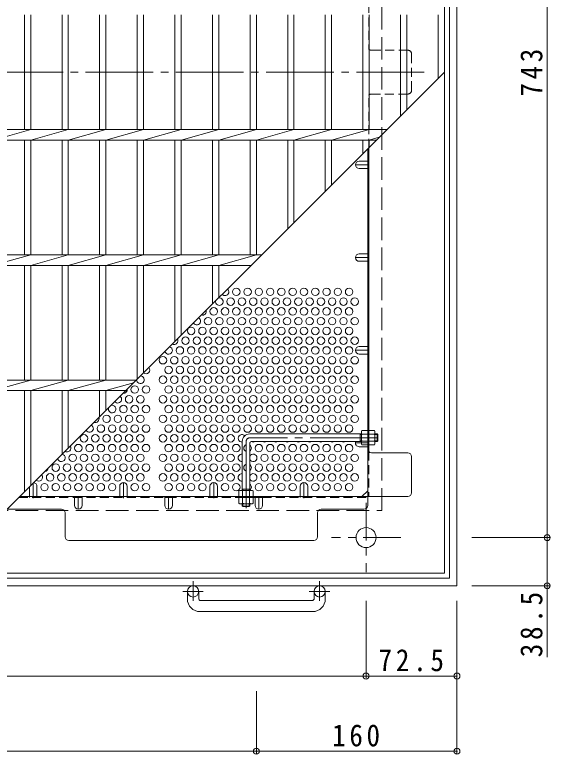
# Model space of a CAD drawing. Units: millimetres at full size, sheet at 1:6; some dimension numbers follow another scale. Extents: x -1626 to 1623, y -1182 to 1151.
# Drawn here: x -946 to -519, y -17 to 573 of the extents above; entities that cross this region are included whole.
import ezdxf

# ---------------------------------------------------------------- set-up
doc = ezdxf.new("R2010")
doc.units = ezdxf.units.MM
doc.header["$LTSCALE"] = 6
doc.header["$PDMODE"] = 32
doc.header["$PDSIZE"] = 4.8
for name, pattern in [('CHAIN1', [8, 5, -1, 1, -1]), ('CHAIN2', [12, 9, -1, 1, -1]), ('DASHED1', [1.8, 1.2, -0.6]), ('DASHED3', [4, 3, -1])]:
    doc.linetypes.add(name, pattern=pattern)
for name, color, linetype, lineweight in [('6-1', 3, 'Continuous', 9), ('6-2', 3, 'Continuous', 9), ('6-4', 7, 'Continuous', 9), ('6-6', 2, 'Continuous', 9), ('6-7', 2, 'Continuous', 9), ('6-8', 2, 'Continuous', 9), ('6-B', 2, 'Continuous', 9)]:
    doc.layers.add(name, color=color, linetype=linetype, lineweight=lineweight)
doc.styles.add('ＭＳ ゴシック', font='')
doc.styles.get('ＭＳ ゴシック').set_extended_font_data('MS Gothic')

msp = doc.modelspace()

# ---------------------------------------------------------------- linework, layer by layer
at = {"layer": '6-1', "color": 2}
for p, q in [((-593, 117.247), (-593, 937.247)), ((-599, 123.247), (-599, 931.247)), ((-1407, 123.247), (-599, 123.247)), ((-1413, 117.247), (-593, 117.247)), ((-808, 106.646), (-808, 112.747)), ((-799, 106.646), (-799, 112.747)), ((-707, 106.646), (-707, 112.747)), ((-698, 106.646), (-698, 112.747)), ((-798, 105.646), (-708, 105.646)), ((-708, 96.646), (-798, 96.646))]:
    msp.add_line(p, q, dxfattribs=at)
at = {"layer": '6-1', "color": 2, "linetype": 'DASHED3'}
for p, q in [((-653, 177.247), (-653, 877.247)), ((-1353, 177.247), (-653, 177.247))]:
    msp.add_line(p, q, dxfattribs=at)
at = {"layer": '6-1'}
for p, q in [((-669.2, 238.443), (-758.2, 238.443)), ((-670.2, 232.443), (-670.2, 238.443)), ((-670.2, 237.943), (-669.2, 237.943)), ((-656.7, 238.443), (-658.4, 238.443)), ((-658.4, 237.943), (-656.2, 237.943)), ((-656.7, 232.443), (-656.7, 238.443)), ((-656.7, 238.443), (-656.2, 237.943)), ((-656.2, 232.943), (-656.2, 237.943)), ((-764.2, 232.443), (-764.2, 193.443)), ((-758.2, 230.943), (-758.2, 193.443)), ((-669.2, 232.443), (-756.7, 232.443)), ((-670.2, 232.943), (-669.2, 232.943)), ((-658.4, 232.943), (-656.2, 232.943)), ((-656.7, 232.443), (-658.4, 232.443)), ((-656.7, 232.443), (-656.2, 232.943)), ((-764.2, 194.443), (-758.2, 194.443)), ((-763.7, 194.443), (-763.7, 193.443)), ((-758.7, 194.443), (-758.7, 193.443))]:
    msp.add_line(p, q, dxfattribs=at)
at = {"layer": '6-1', "linetype": 'CHAIN2'}
for p, q in [((-761.2, 232.443), (-761.2, 179.211)), ((-656.2, 235.443), (-758.2, 235.443))]:
    msp.add_line(p, q, dxfattribs=at)
at = {"layer": '6-1', "color": 2, "linetype": 'CHAIN1'}
for p, q in [((-665.5, 183.383), (-665.5, 128.11)), ((-637.863, 155.747), (-693.137, 155.747)), ((-803.5, 120.854), (-803.5, 105.256)), ((-702.5, 120.854), (-702.5, 105.256)), ((-795.337, 112.747), (-811.744, 112.747)), ((-694.337, 112.747), (-710.744, 112.747))]:
    msp.add_line(p, q, dxfattribs=at)
at = {"layer": '6-1', "linetype": 'DASHED1'}
for p, q in [((-764.2, 180.943), (-764.2, 182.643)), ((-764.2, 180.943), (-758.2, 180.943)), ((-764.2, 180.943), (-763.7, 180.443)), ((-763.7, 182.643), (-763.7, 180.443)), ((-763.7, 180.443), (-758.7, 180.443)), ((-758.7, 182.643), (-758.7, 180.443)), ((-758.2, 180.943), (-758.7, 180.443)), ((-758.2, 180.943), (-758.2, 182.643))]:
    msp.add_line(p, q, dxfattribs=at)
at = {"layer": '6-1', "color": 2}
for centre, radius in [((-665.5, 155.747), 8), ((-803.5, 112.747), 4.5), ((-702.5, 112.747), 4.5)]:
    msp.add_circle(centre, radius, dxfattribs=at)
at = {"layer": '6-1'}
for centre, radius in [((-758.2, 232.443), 6), ((-756.7, 230.943), 1.5)]:
    msp.add_arc(centre, radius, 90, 180, dxfattribs=at)
at = {"layer": '6-1', "linetype": 'CHAIN2'}
msp.add_arc((-758.2, 232.443), 3, 90, 180, dxfattribs=at)
at = {"layer": '6-1', "color": 2}
for centre, radius, start, end in [((-798, 106.646), 10, 180, 270), ((-798, 106.646), 1, 180, 270), ((-708, 106.646), 10, 270, 0), ((-708, 106.646), 1, 270, 0)]:
    msp.add_arc(centre, radius, start, end, dxfattribs=at)
at = {"layer": '6-2'}
for p, q in [((-603, 127.247), (-603, 927.247)), ((-938, 573.006), (-938, 481.487)), ((-933, 481.487), (-933, 573.006)), ((-908, 573.006), (-908, 481.487)), ((-903, 481.487), (-903, 573.006)), ((-878, 573.006), (-878, 481.487)), ((-873, 481.487), (-873, 573.006)), ((-848, 573.006), (-848, 481.487)), ((-843, 481.487), (-843, 573.006)), ((-818, 573.006), (-818, 481.487)), ((-813, 481.487), (-813, 573.006)), ((-788, 573.006), (-788, 481.487)), ((-783, 481.487), (-783, 573.006)), ((-758, 573.006), (-758, 481.487)), ((-753.001, 481.487), (-753.001, 573.006)), ((-728, 573.006), (-728, 481.487)), ((-723, 481.487), (-723, 573.006)), ((-698, 573.006), (-698, 481.487)), ((-693.001, 481.487), (-693.001, 573.006)), ((-668, 573.006), (-668, 481.487)), ((-663.001, 481.487), (-663.001, 573.006)), ((-638, 573.006), (-638, 492.247)), ((-633, 497.247), (-633, 573.006)), ((-608, 573.006), (-608, 522.247)), ((-1003, 127.247), (-603, 527.247)), ((-1403, 481.487), (-648.76, 481.487)), ((-963, 473.007), (-933, 481.487)), ((-933, 473.007), (-903, 481.487)), ((-903, 473.007), (-873, 481.487)), ((-873, 473.007), (-843, 481.487)), ((-843, 473.007), (-813, 481.487)), ((-813, 473.007), (-783, 481.487)), ((-783, 473.007), (-753, 481.487)), ((-753, 473.007), (-723, 481.487)), ((-723, 473.007), (-693, 481.487)), ((-693, 473.007), (-663, 481.487)), ((-1403, 473.007), (-657.24, 473.007)), ((-938, 473.006), (-938, 381.487)), ((-933, 381.487), (-933, 473.006)), ((-908, 473.006), (-908, 381.487)), ((-903, 381.487), (-903, 473.006)), ((-878, 473.006), (-878, 381.487)), ((-873, 381.487), (-873, 473.006)), ((-848, 473.006), (-848, 381.487)), ((-843, 381.487), (-843, 473.006)), ((-818, 473.006), (-818, 381.487)), ((-813, 381.487), (-813, 473.006)), ((-788, 473.006), (-788, 381.487)), ((-783, 381.487), (-783, 473.006)), ((-758, 473.006), (-758, 381.487)), ((-753.001, 381.487), (-753.001, 473.006)), ((-728, 473.006), (-728, 402.247)), ((-723, 407.247), (-723, 473.006)), ((-698, 473.006), (-698, 432.247)), ((-693.001, 437.246), (-693.001, 473.006)), ((-668, 473.006), (-668, 462.247)), ((-663.001, 467.246), (-663.001, 473.006)), ((-663, 473.007), (-654.97, 475.277)), ((-1403, 381.487), (-748.76, 381.487)), ((-963, 373.007), (-933, 381.487)), ((-933, 373.007), (-903, 381.487)), ((-903, 373.007), (-873, 381.487)), ((-873, 373.007), (-843, 381.487)), ((-843, 373.007), (-813, 381.487)), ((-813, 373.007), (-783, 381.487)), ((-783, 373.007), (-753, 381.487)), ((-1403, 373.007), (-757.24, 373.007)), ((-938, 373.006), (-938, 281.487)), ((-933, 281.487), (-933, 373.006)), ((-908, 373.006), (-908, 281.487)), ((-903, 281.487), (-903, 373.006)), ((-878, 373.006), (-878, 281.487)), ((-873, 281.487), (-873, 373.006)), ((-848, 373.006), (-848, 282.247)), ((-843, 287.247), (-843, 373.006)), ((-818, 373.006), (-818, 312.247)), ((-813, 317.247), (-813, 373.006)), ((-788, 373.006), (-788, 342.247)), ((-783, 347.247), (-783, 373.006)), ((-758, 373.006), (-758, 372.247)), ((-1403, 281.487), (-848.76, 281.487)), ((-963, 273.007), (-933, 281.487)), ((-933, 273.007), (-903, 281.487)), ((-903, 273.007), (-873, 281.487)), ((-873, 273.007), (-851.029, 279.218)), ((-1403, 273.007), (-857.24, 273.007)), ((-938, 273.007), (-938, 192.247)), ((-933, 197.247), (-933, 273.007)), ((-908, 273.007), (-908, 222.247)), ((-903, 227.247), (-903, 273.007)), ((-878, 273.007), (-878, 252.247)), ((-873, 257.247), (-873, 273.007)), ((-603, 127.247), (-1403, 127.247))]:
    msp.add_line(p, q, dxfattribs=at)
at = {"layer": '6-4'}
for p, q in [((-521, 898.747), (-521, 155.747)), ((-519.2, 155.747), (-581, 155.747)), ((-521, 155.747), (-521, 117.247)), ((-519.2, 117.247), (-581, 117.247)), ((-521, 117.247), (-521, 60.247)), ((-665.5, 43.447), (-665.5, 105.247)), ((-593, -16.553), (-593, 105.247)), ((-1355.5, 45.247), (-665.5, 45.247)), ((-665.5, 45.247), (-593, 45.247)), ((-753, -16.553), (-753, 33.247)), ((-1253, -14.753), (-753, -14.753)), ((-753, -14.753), (-593, -14.753))]:
    msp.add_line(p, q, dxfattribs=at)
for p in [(-521, 155.747), (-521, 117.247), (-665.5, 45.247), (-593, 45.247), (-753, -14.753), (-593, -14.753)]:
    msp.add_point(p, dxfattribs=at)
at = {"layer": '6-6'}
for centre in [(-769, 351.877), (-760, 351.877), (-751, 351.877), (-742, 351.877), (-733, 351.877), (-724, 351.877), (-715, 351.877), (-706, 351.877), (-697, 351.877), (-688, 351.877), (-679, 351.877), (-773.5, 344.083), (-764.5, 344.083), (-755.5, 344.083), (-746.5, 344.083), (-737.5, 344.083), (-728.5, 344.083), (-719.5, 344.083), (-710.5, 344.083), (-701.5, 344.083), (-692.5, 344.083), (-683.5, 344.083), (-674.5, 344.083), (-787, 336.288), (-778, 336.288), (-769, 336.288), (-760, 336.288), (-751, 336.288), (-742, 336.288), (-733, 336.288), (-724, 336.288), (-715, 336.288), (-706, 336.288), (-697, 336.288), (-688, 336.288), (-679, 336.288), (-791.5, 328.494), (-782.5, 328.494), (-773.5, 328.494), (-764.5, 328.494), (-755.5, 328.494), (-746.5, 328.494), (-737.5, 328.494), (-728.5, 328.494), (-719.5, 328.494), (-710.5, 328.494), (-701.5, 328.494), (-692.5, 328.494), (-683.5, 328.494), (-674.5, 328.494), (-805, 320.7), (-796, 320.7), (-787, 320.7), (-778, 320.7), (-769, 320.7), (-760, 320.7), (-751, 320.7), (-742, 320.7), (-733, 320.7), (-724, 320.7), (-715, 320.7), (-706, 320.7), (-697, 320.7), (-688, 320.7), (-679, 320.7), (-809.5, 312.906), (-800.5, 312.906), (-791.5, 312.906), (-782.5, 312.906), (-773.5, 312.906), (-764.5, 312.906), (-755.5, 312.906), (-746.5, 312.906), (-737.5, 312.906), (-728.5, 312.906), (-719.5, 312.906), (-710.5, 312.906), (-701.5, 312.906), (-692.5, 312.906), (-683.5, 312.906), (-674.5, 312.906), (-814, 305.111), (-805, 305.111), (-796, 305.111), (-787, 305.111), (-778, 305.111), (-769, 305.111), (-760, 305.111), (-751, 305.111), (-742, 305.111), (-733, 305.111), (-724, 305.111), (-715, 305.111), (-706, 305.111), (-697, 305.111), (-688, 305.111), (-679, 305.111), (-827.5, 297.317), (-818.5, 297.317), (-809.5, 297.317), (-800.5, 297.317), (-791.5, 297.317), (-782.5, 297.317), (-773.5, 297.317), (-764.5, 297.317), (-755.5, 297.317), (-746.5, 297.317), (-737.5, 297.317), (-728.5, 297.317), (-719.5, 297.317), (-710.5, 297.317), (-701.5, 297.317), (-692.5, 297.317), (-683.5, 297.317), (-674.5, 297.317), (-823, 289.523), (-814, 289.523), (-805, 289.523), (-796, 289.523), (-787, 289.523), (-778, 289.523), (-769, 289.523), (-760, 289.523), (-751, 289.523), (-742, 289.523), (-733, 289.523), (-724, 289.523), (-715, 289.523), (-706, 289.523), (-697, 289.523), (-688, 289.523), (-679, 289.523), (-827.5, 281.729), (-818.5, 281.729), (-809.5, 281.729), (-800.5, 281.729), (-791.5, 281.729), (-782.5, 281.729), (-773.5, 281.729), (-764.5, 281.729), (-755.5, 281.729), (-746.5, 281.729), (-737.5, 281.729), (-728.5, 281.729), (-719.5, 281.729), (-710.5, 281.729), (-701.5, 281.729), (-692.5, 281.729), (-683.5, 281.729), (-674.5, 281.729), (-850, 273.934), (-841, 273.934), (-823, 273.934), (-814, 273.934), (-805, 273.934), (-796, 273.934), (-787, 273.934), (-778, 273.934), (-769, 273.934), (-760, 273.934), (-751, 273.934), (-742, 273.934), (-733, 273.934), (-724, 273.934), (-715, 273.934), (-706, 273.934), (-697, 273.934), (-688, 273.934), (-679, 273.934), (-854.5, 266.14), (-845.5, 266.14), (-827.5, 266.14), (-818.5, 266.14), (-809.5, 266.14), (-800.5, 266.14), (-791.5, 266.14), (-782.5, 266.14), (-773.5, 266.14), (-764.5, 266.14), (-755.5, 266.14), (-746.5, 266.14), (-737.5, 266.14), (-728.5, 266.14), (-719.5, 266.14), (-710.5, 266.14), (-701.5, 266.14), (-692.5, 266.14), (-683.5, 266.14), (-674.5, 266.14), (-859, 258.346), (-850, 258.346), (-841, 258.346), (-823, 258.346), (-814, 258.346), (-805, 258.346), (-796, 258.346), (-787, 258.346), (-778, 258.346), (-769, 258.346), (-760, 258.346), (-751, 258.346), (-742, 258.346), (-733, 258.346), (-724, 258.346), (-715, 258.346), (-706, 258.346), (-697, 258.346), (-688, 258.346), (-679, 258.346), (-872.5, 250.552), (-863.5, 250.552), (-854.5, 250.552), (-845.5, 250.552), (-827.5, 250.552), (-818.5, 250.552), (-809.5, 250.552), (-800.5, 250.552), (-791.5, 250.552), (-782.5, 250.552), (-773.5, 250.552), (-764.5, 250.552), (-755.5, 250.552), (-746.5, 250.552), (-737.5, 250.552), (-728.5, 250.552), (-719.5, 250.552), (-710.5, 250.552), (-701.5, 250.552), (-692.5, 250.552), (-683.5, 250.552), (-674.5, 250.552), (-877, 242.758), (-868, 242.758), (-859, 242.758), (-850, 242.758), (-841, 242.758), (-823, 242.758), (-814, 242.758), (-805, 242.758), (-796, 242.758), (-787, 242.758), (-778, 242.758), (-769, 242.758), (-760, 242.758), (-751, 242.758), (-742, 242.758), (-733, 242.758), (-724, 242.758), (-715, 242.758), (-706, 242.758), (-697, 242.758), (-688, 242.758), (-679, 242.758), (-890.5, 234.963), (-881.5, 234.963), (-872.5, 234.963), (-863.5, 234.963), (-854.5, 234.963), (-845.5, 234.963), (-827.5, 234.963), (-818.5, 234.963), (-809.5, 234.963), (-800.5, 234.963), (-791.5, 234.963), (-782.5, 234.963), (-773.5, 234.963), (-895, 227.169), (-886, 227.169), (-877, 227.169), (-868, 227.169), (-859, 227.169), (-850, 227.169), (-841, 227.169), (-823, 227.169), (-814, 227.169), (-805, 227.169), (-796, 227.169), (-787, 227.169), (-778, 227.169), (-769, 227.169), (-751, 227.169), (-742, 227.169), (-733, 227.169), (-724, 227.169), (-715, 227.169), (-706, 227.169), (-697, 227.169), (-688, 227.169), (-679, 227.169), (-899.5, 219.375), (-890.5, 219.375), (-881.5, 219.375), (-872.5, 219.375), (-863.5, 219.375), (-854.5, 219.375), (-845.5, 219.375), (-827.5, 219.375), (-818.5, 219.375), (-809.5, 219.375), (-800.5, 219.375), (-791.5, 219.375), (-782.5, 219.375), (-773.5, 219.375), (-746.5, 219.375), (-737.5, 219.375), (-728.5, 219.375), (-719.5, 219.375), (-710.5, 219.375), (-701.5, 219.375), (-692.5, 219.375), (-683.5, 219.375), (-674.5, 219.375), (-913, 211.581), (-904, 211.581), (-895, 211.581), (-886, 211.581), (-877, 211.581), (-868, 211.581), (-859, 211.581), (-850, 211.581), (-841, 211.581), (-823, 211.581), (-814, 211.581), (-805, 211.581), (-796, 211.581), (-787, 211.581), (-778, 211.581), (-769, 211.581), (-751, 211.581), (-742, 211.581), (-733, 211.581), (-724, 211.581), (-715, 211.581), (-706, 211.581), (-697, 211.581), (-688, 211.581), (-679, 211.581), (-917.5, 203.786), (-908.5, 203.786), (-899.5, 203.786), (-890.5, 203.786), (-881.5, 203.786), (-872.5, 203.786), (-863.5, 203.786), (-854.5, 203.786), (-845.5, 203.786), (-827.5, 203.786), (-818.5, 203.786), (-809.5, 203.786), (-800.5, 203.786), (-791.5, 203.786), (-782.5, 203.786), (-773.5, 203.786), (-746.5, 203.786), (-737.5, 203.786), (-728.5, 203.786), (-719.5, 203.786), (-710.5, 203.786), (-701.5, 203.786), (-692.5, 203.786), (-683.5, 203.786), (-674.5, 203.786), (-922, 195.992), (-913, 195.992), (-904, 195.992), (-895, 195.992), (-886, 195.992), (-877, 195.992), (-868, 195.992), (-850, 195.992), (-841, 195.992), (-823, 195.992), (-814, 195.992), (-805, 195.992), (-796, 195.992), (-778, 195.992), (-769, 195.992), (-751, 195.992), (-742, 195.992), (-733, 195.992), (-724, 195.992), (-706, 195.992), (-697, 195.992), (-688, 195.992), (-679, 195.992)]:
    msp.add_circle(centre, 3, dxfattribs=at)
for centre, start, end in [((-778, 351.877), 219.99493, 50.00507), ((-782.5, 344.083), 165.2653, 104.7347), ((-796, 336.288), 253.76134, 16.23866), ((-800.5, 328.494), 207.82478, 62.17522), ((-818.5, 312.906), 240.84948, 29.15052), ((-823, 305.111), 194.77838, 75.22162), ((-841, 289.523), 228.7303, 41.2697), ((-845.5, 281.729), 179.6513, 90.3487), ((-859, 273.934), 264.30632, 5.69368), ((-863.5, 266.14), 216.77904, 53.22096), ((-868, 258.346), 158.15447, 111.84553), ((-881.5, 250.552), 250.17694, 19.82306), ((-886, 242.758), 204.44894, 65.55106), ((-764.5, 234.963), 40.31546, 275.73917), ((-755.5, 234.963), 238.70075, 302.86268), ((-746.5, 234.963), 237.13732, 302.86268), ((-737.5, 234.963), 237.13732, 302.86268), ((-728.5, 234.963), 237.13732, 302.86268), ((-719.5, 234.963), 237.13732, 302.86268), ((-710.5, 234.963), 237.13732, 302.86268), ((-701.5, 234.963), 237.13732, 302.86268), ((-692.5, 234.963), 237.13732, 302.86268), ((-683.5, 234.963), 237.13732, 302.86268), ((-904, 227.169), 237.55426, 32.44574), ((-760, 227.169), 113.57818, 246.42182), ((-760, 227.169), 306.8699, 53.1301), ((-908.5, 219.375), 191.0069, 78.9931), ((-764.5, 219.375), 84.26083, 275.73917), ((-755.5, 219.375), 205.84193, 154.15807), ((-760, 211.581), 113.57818, 246.42182), ((-760, 211.581), 306.8699, 53.1301), ((-922, 211.581), 276.79196, 353.20804), ((-764.5, 203.786), 84.26083, 275.73917), ((-755.5, 203.786), 205.84193, 154.15807), ((-926.5, 203.786), 225.5336, 44.4664), ((-760, 195.992), 306.8699, 53.1301)]:
    msp.add_arc(centre, 3, start, end, dxfattribs=at)
at = {"layer": '6-7', "linetype": 'DASHED1'}
for p, q in [((-663.4, 830.094), (-663.4, 545.708)), ((-632.196, 544.747), (-661.2, 544.747)), ((-629.196, 512.746), (-629.196, 541.747)), ((-663.4, 466.847), (-663.4, 508.786)), ((-661.2, 509.746), (-632.196, 509.746)), ((-664.2, 456.248), (-663.4, 456.248)), ((-664.2, 450.248), (-663.4, 450.248)), ((-664.2, 382.248), (-663.4, 382.248)), ((-664.2, 376.248), (-663.4, 376.248)), ((-664.2, 308.248), (-663.4, 308.248)), ((-664.2, 302.248), (-663.4, 302.248)), ((-663.4, 238.443), (-664.2, 238.443)), ((-664.2, 234.248), (-663.4, 234.248)), ((-663.4, 232.243), (-664.2, 232.243)), ((-664.2, 228.248), (-663.4, 228.248)), ((-663.4, 224.405), (-663.4, 188.439)), ((-942.603, 187.643), (-664.2, 187.643)), ((-934, 188.443), (-934, 187.643)), ((-928, 188.443), (-928, 187.643)), ((-892, 188.443), (-892, 187.643)), ((-862, 188.443), (-862, 187.643)), ((-856, 188.443), (-856, 187.643)), ((-790, 188.443), (-790, 187.643)), ((-784, 188.443), (-784, 187.643)), ((-718, 188.443), (-718, 187.643)), ((-712, 188.443), (-712, 187.643))]:
    msp.add_line(p, q, dxfattribs=at)
at = {"layer": '6-7', "linetype": 'CHAIN2'}
msp.add_line((-619.196, 527.247), (-1386.803, 527.247), dxfattribs=at)
at = {"layer": '6-7'}
for p, q in [((-663.4, 224.405), (-663.4, 466.847)), ((-664.2, 181.443), (-664.2, 466.047)), ((-632.196, 223.444), (-661.2, 223.444)), ((-629.196, 191.443), (-629.196, 220.444)), ((-668.812, 188.443), (-664.2, 193.056)), ((-941.803, 188.443), (-632.196, 188.443)), ((-898, 187.643), (-892, 187.643)), ((-826, 187.643), (-820, 187.643)), ((-754, 187.643), (-748, 187.643)), ((-908.5, 178.443), (-951.803, 178.443)), ((-701.201, 178.443), (-667.2, 178.443)), ((-905.5, 175.443), (-905.5, 156.443)), ((-704.201, 156.443), (-704.201, 175.443)), ((-902.5, 153.443), (-707.201, 153.443))]:
    msp.add_line(p, q, dxfattribs=at)
at = {"layer": '6-7', "linetype": 'DASHED1'}
for centre, start, end in [((-661.2, 547.747), 222.83343, 270), ((-632.196, 541.747), 0, 90), ((-661.2, 506.746), 90, 137.16657), ((-632.196, 512.746), 270, 0)]:
    msp.add_arc(centre, 3, start, end, dxfattribs=at)
at = {"layer": '6-7'}
for centre, start, end in [((-661.2, 226.444), 180, 270), ((-632.196, 220.444), 0, 90), ((-632.196, 191.443), 270, 0), ((-908.5, 175.443), 0, 90), ((-701.201, 175.443), 90, 180), ((-667.2, 181.443), 270, 0), ((-902.5, 156.443), 180, 270), ((-707.201, 156.443), 270, 0)]:
    msp.add_arc(centre, 3, start, end, dxfattribs=at)
at = {"layer": '6-8'}
for p, q in [((-671, 456.248), (-664.2, 456.248)), ((-671, 450.248), (-664.2, 450.248)), ((-671, 382.248), (-664.2, 382.248)), ((-671, 376.248), (-664.2, 376.248)), ((-671, 308.248), (-664.2, 308.248)), ((-671, 302.248), (-664.2, 302.248)), ((-671, 228.248), (-664.2, 228.248)), ((-934, 196.247), (-934, 188.443)), ((-928, 196.593), (-928, 188.443)), ((-862, 196.593), (-862, 188.443)), ((-856, 196.593), (-856, 188.443)), ((-790, 196.593), (-790, 188.443)), ((-784, 196.593), (-784, 188.443)), ((-718, 196.593), (-718, 188.443)), ((-712, 196.593), (-712, 188.443)), ((-898, 181.443), (-898, 188.443)), ((-892, 181.443), (-892, 188.443)), ((-826, 181.443), (-826, 188.443)), ((-820, 181.443), (-820, 188.443)), ((-754, 181.443), (-754, 188.443)), ((-748, 181.443), (-748, 188.443))]:
    msp.add_line(p, q, dxfattribs=at)
at = {"layer": '6-8', "linetype": 'CHAIN1'}
for p, q in [((-663, 453.248), (-674, 453.248)), ((-663, 379.248), (-674, 379.248)), ((-663, 305.248), (-674, 305.248)), ((-663, 231.248), (-674, 231.248)), ((-931, 187.243), (-931, 199.247)), ((-859, 187.243), (-859, 199.593)), ((-787, 187.243), (-787, 199.593)), ((-715, 187.243), (-715, 199.593)), ((-895, 188.443), (-895, 178.443)), ((-823, 188.443), (-823, 178.443)), ((-751, 188.443), (-751, 178.443))]:
    msp.add_line(p, q, dxfattribs=at)
at = {"layer": '6-8'}
for centre, start, end in [((-671, 453.248), 90, 270), ((-671, 379.248), 90, 270), ((-671, 305.248), 90, 270), ((-671, 231.248), 156.51887, 270), ((-931, 196.593), 0, 83.71407), ((-859, 196.593), 0, 180), ((-787, 196.593), 0, 180), ((-715, 196.593), 0, 180), ((-895, 181.443), 180, 0), ((-823, 181.443), 180, 0), ((-751, 181.443), 180, 0)]:
    msp.add_arc(centre, 3, start, end, dxfattribs=at)
at = {"layer": '6-B'}
for p, q in [((-669.2, 240.443), (-668.767, 241.193)), ((-669.2, 230.443), (-669.2, 240.443)), ((-664.2, 241.193), (-668.767, 241.193)), ((-668.767, 238.307), (-664.2, 238.307)), ((-664.2, 229.693), (-664.2, 241.193)), ((-663.4, 229.693), (-663.4, 241.193)), ((-663.4, 241.193), (-658.833, 241.193)), ((-658.833, 238.307), (-663.4, 238.307)), ((-658.4, 240.443), (-658.833, 241.193)), ((-658.4, 230.443), (-658.4, 240.443)), ((-669.2, 230.443), (-668.767, 229.693)), ((-668.767, 232.58), (-664.2, 232.58)), ((-658.833, 232.58), (-663.4, 232.58)), ((-658.4, 230.443), (-658.833, 229.693)), ((-664.2, 229.693), (-668.767, 229.693)), ((-663.4, 229.693), (-658.833, 229.693)), ((-766.2, 193.443), (-766.95, 193.01)), ((-766.95, 188.443), (-766.95, 193.01)), ((-766.2, 193.443), (-756.2, 193.443)), ((-764.063, 193.01), (-764.063, 188.443)), ((-758.337, 193.01), (-758.337, 188.443)), ((-756.2, 193.443), (-755.45, 193.01)), ((-755.45, 188.443), (-755.45, 193.01)), ((-766.95, 188.443), (-755.45, 188.443))]:
    msp.add_line(p, q, dxfattribs=at)
at = {"layer": '6-B', "linetype": 'DASHED1'}
for p, q in [((-755.45, 187.643), (-766.95, 187.643)), ((-766.95, 187.643), (-766.95, 183.076)), ((-766.2, 182.643), (-766.95, 183.076)), ((-764.063, 183.076), (-764.063, 187.643)), ((-758.337, 183.076), (-758.337, 187.643)), ((-756.2, 182.643), (-755.45, 183.076)), ((-755.45, 187.643), (-755.45, 183.076)), ((-756.2, 182.643), (-766.2, 182.643))]:
    msp.add_line(p, q, dxfattribs=at)
at = {"layer": '6-B'}
for centre, radius, start, end in [((-665.918, 239.549), 3.29, 149.99998, 176.07924), ((-666.465, 239.784), 2.735, 180.2103, 212.68507), ((-659.517, 235.443), 9.683, 162.79973, 197.20026), ((-661.682, 239.549), 3.29, 3.92076, 30.00002), ((-661.135, 239.784), 2.735, 327.31493, 359.7897), ((-668.083, 235.443), 9.683, 342.79974, 17.20027), ((-666.465, 231.103), 2.735, 147.31491, 179.78969), ((-665.918, 231.338), 3.29, 183.92075, 210), ((-661.135, 231.103), 2.735, 0.21031, 32.68509), ((-661.682, 231.338), 3.29, 330, 356.07925), ((-765.305, 190.161), 3.29, 93.92075, 120), ((-765.54, 190.709), 2.735, 57.31491, 89.78969), ((-761.2, 183.761), 9.683, 72.79973, 107.20026), ((-756.86, 190.709), 2.735, 90.2103, 122.68507), ((-757.095, 190.161), 3.29, 59.99998, 86.07924)]:
    msp.add_arc(centre, radius, start, end, dxfattribs=at)
at = {"layer": '6-B', "linetype": 'DASHED1'}
for centre, radius, start, end in [((-765.305, 185.925), 3.29, 239.99998, 266.07924), ((-765.54, 185.378), 2.735, 270.2103, 302.68507), ((-761.2, 192.326), 9.683, 252.79973, 287.20026), ((-756.86, 185.378), 2.735, 237.31491, 269.78969), ((-757.095, 185.925), 3.29, 273.92075, 300)]:
    msp.add_arc(centre, radius, start, end, dxfattribs=at)

# ---------------------------------------------------------------- texts
at = {"layer": '6-4', "color": 2, "char_height": 17.6, "attachment_point": 7, "rotation": 90, "style": 'ＭＳ ゴシック'}
for s, insert in [('\\T1.27;\\W0.9;743', (-524.6, 507.747)), ('\\T1.28;\\W0.9;38.5', (-524.6, 60.247))]:
    msp.add_mtext(s, dxfattribs=dict(at, insert=insert))
at = {"layer": '6-4', "color": 2, "char_height": 17.6, "attachment_point": 7, "style": 'ＭＳ ゴシック'}
for s, insert in [('\\T1.28;\\W0.9;72.5', (-655.5, 48.847)), ('\\T1.27;\\W0.9;160', (-692.5, -11.153))]:
    msp.add_mtext(s, dxfattribs=dict(at, insert=insert))

doc.saveas('drawing.dxf')
